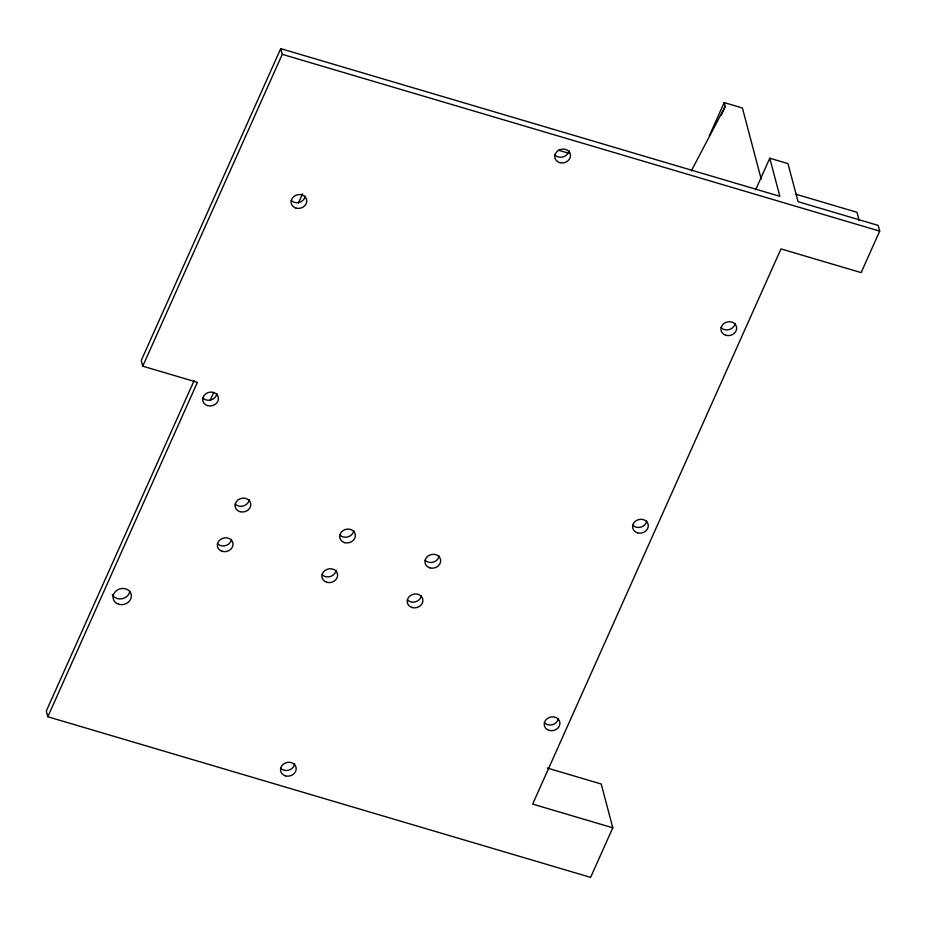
<?xml version="1.0" encoding="UTF-8"?>
<svg xmlns="http://www.w3.org/2000/svg" width="926" height="926" viewBox="0 0 926 926"><rect width="100%" height="100%" fill="white"/><g stroke="black" fill="none" stroke-linecap="round" stroke-linejoin="round"><path stroke-width="1.39" d="M612.792 827.809L532.647 804.092L780.988 248.909L861.134 272.614L879.7 231.118L878.195 225.412L798.05 201.694L787.98 163.601L769.772 158.219L779.831 196.3L280.74 48.627L141.25 360.457L142.754 366.175L197.4 382.345L47.805 716.759L590.614 877.373L612.792 827.809L601.217 783.998L547.185 768.013M142.754 366.175L282.256 54.333L280.74 48.627M194.124 380.574L46.3 711.041L47.805 716.759M210.109 400.46L213.64 392.566M298.45 202.968L302.57 193.754M709.409 135.636L724.19 102.589L742.397 107.983L761.195 179.112M721.215 115.299L725.197 106.397L724.19 102.589M755.651 189.784L769.772 158.219M691.282 170.974L725.197 106.397M796.152 194.31L856.955 212.297L859.108 220.457M282.256 54.333L879.7 231.118M558.436 150.197L569.432 153.45M305.233 196.138A7.929 6.876 -14.8 0 1 299.515 202.319A7.929 6.876 -14.8 0 1 291.227 200.41M216.858 393.677A7.929 6.876 -14.8 0 1 211.151 399.87A7.929 6.876 -14.8 0 1 202.852 397.96M646.73 520.887A7.929 6.876 -14.8 0 1 641.023 527.068A7.929 6.876 -14.8 0 1 632.724 525.158M735.105 323.336A7.929 6.876 -14.8 0 1 729.387 329.517A7.929 6.876 -14.8 0 1 721.099 327.607M249.221 499.727A7.929 6.876 -14.8 0 1 243.515 505.909A7.929 6.876 -14.8 0 1 235.216 503.999M353.801 530.667A7.929 6.876 -14.8 0 1 348.083 536.848A7.929 6.876 -14.8 0 1 339.796 534.939M439.109 555.913A7.929 6.876 -14.8 0 1 433.391 562.094A7.929 6.876 -14.8 0 1 425.103 560.184M231.488 539.383A7.929 6.876 -14.8 0 1 225.77 545.564A7.929 6.876 -14.8 0 1 217.483 543.655M558.366 718.426A7.929 6.876 -14.8 0 1 552.648 724.618A7.929 6.876 -14.8 0 1 544.361 722.708M129.79 591.297A9.237 8.021 -14.8 0 1 121.954 598.786A9.237 8.021 -14.8 0 1 112.243 594.527M568.946 150.683A7.929 6.876 -14.8 0 1 563.24 156.864A7.929 6.876 -14.8 0 1 554.94 154.955M294.642 763.881A7.929 6.876 -14.8 0 1 288.935 770.073A7.929 6.876 -14.8 0 1 280.636 768.163M421.365 595.568A7.929 6.876 -14.8 0 1 415.658 601.75A7.929 6.876 -14.8 0 1 407.359 599.84M336.057 570.323A7.929 6.876 -14.8 0 1 330.35 576.504A7.929 6.876 -14.8 0 1 322.051 574.595M239.973 511.673A7.929 6.876 -14.8 0 0 250.726 503.628A7.929 6.876 -14.8 0 0 238.098 499.89A7.929 6.876 -14.8 0 0 239.973 511.673M222.24 551.329A7.929 6.876 -14.8 0 0 232.982 543.284A7.929 6.876 -14.8 0 0 220.365 539.545A7.929 6.876 -14.8 0 0 222.24 551.329M344.553 542.613A7.929 6.876 -14.8 0 0 355.295 534.568A7.929 6.876 -14.8 0 0 342.678 530.841A7.929 6.876 -14.8 0 0 344.553 542.613M429.861 567.858A7.929 6.876 -14.8 0 0 440.602 559.813A7.929 6.876 -14.8 0 0 427.986 556.075A7.929 6.876 -14.8 0 0 429.861 567.858M326.809 582.269A7.929 6.876 -14.8 0 0 337.55 574.224A7.929 6.876 -14.8 0 0 324.933 570.497A7.929 6.876 -14.8 0 0 326.809 582.269M412.116 607.514A7.929 6.876 -14.8 0 0 422.858 599.469A7.929 6.876 -14.8 0 0 410.241 595.731A7.929 6.876 -14.8 0 0 412.116 607.514M295.984 208.084A7.929 6.876 -14.8 0 0 306.726 200.039A7.929 6.876 -14.8 0 0 294.109 196.3A7.929 6.876 -14.8 0 0 295.984 208.084M207.609 405.634A7.929 6.876 -14.8 0 0 218.351 397.59A7.929 6.876 -14.8 0 0 205.734 393.851A7.929 6.876 -14.8 0 0 207.609 405.634M637.482 532.832A7.929 6.876 -14.8 0 0 648.223 524.787A7.929 6.876 -14.8 0 0 635.606 521.049A7.929 6.876 -14.8 0 0 637.482 532.832M549.118 730.382A7.929 6.876 -14.8 0 0 559.86 722.338A7.929 6.876 -14.8 0 0 547.243 718.599A7.929 6.876 -14.8 0 0 549.118 730.382M725.857 335.281A7.929 6.876 -14.8 0 0 736.598 327.237A7.929 6.876 -14.8 0 0 723.982 323.498A7.929 6.876 -14.8 0 0 725.857 335.281M118.748 604.273A9.237 8.021 -14.8 0 0 131.284 594.897A9.237 8.021 -14.8 0 0 116.56 590.545A9.237 8.021 -14.8 0 0 118.748 604.273M559.698 162.629A7.929 6.876 -14.8 0 0 570.439 154.584A7.929 6.876 -14.8 0 0 557.822 150.845A7.929 6.876 -14.8 0 0 559.698 162.629M285.393 775.838A7.929 6.876 -14.8 0 0 296.135 767.793A7.929 6.876 -14.8 0 0 283.518 764.054A7.929 6.876 -14.8 0 0 285.393 775.838"/></g></svg>
